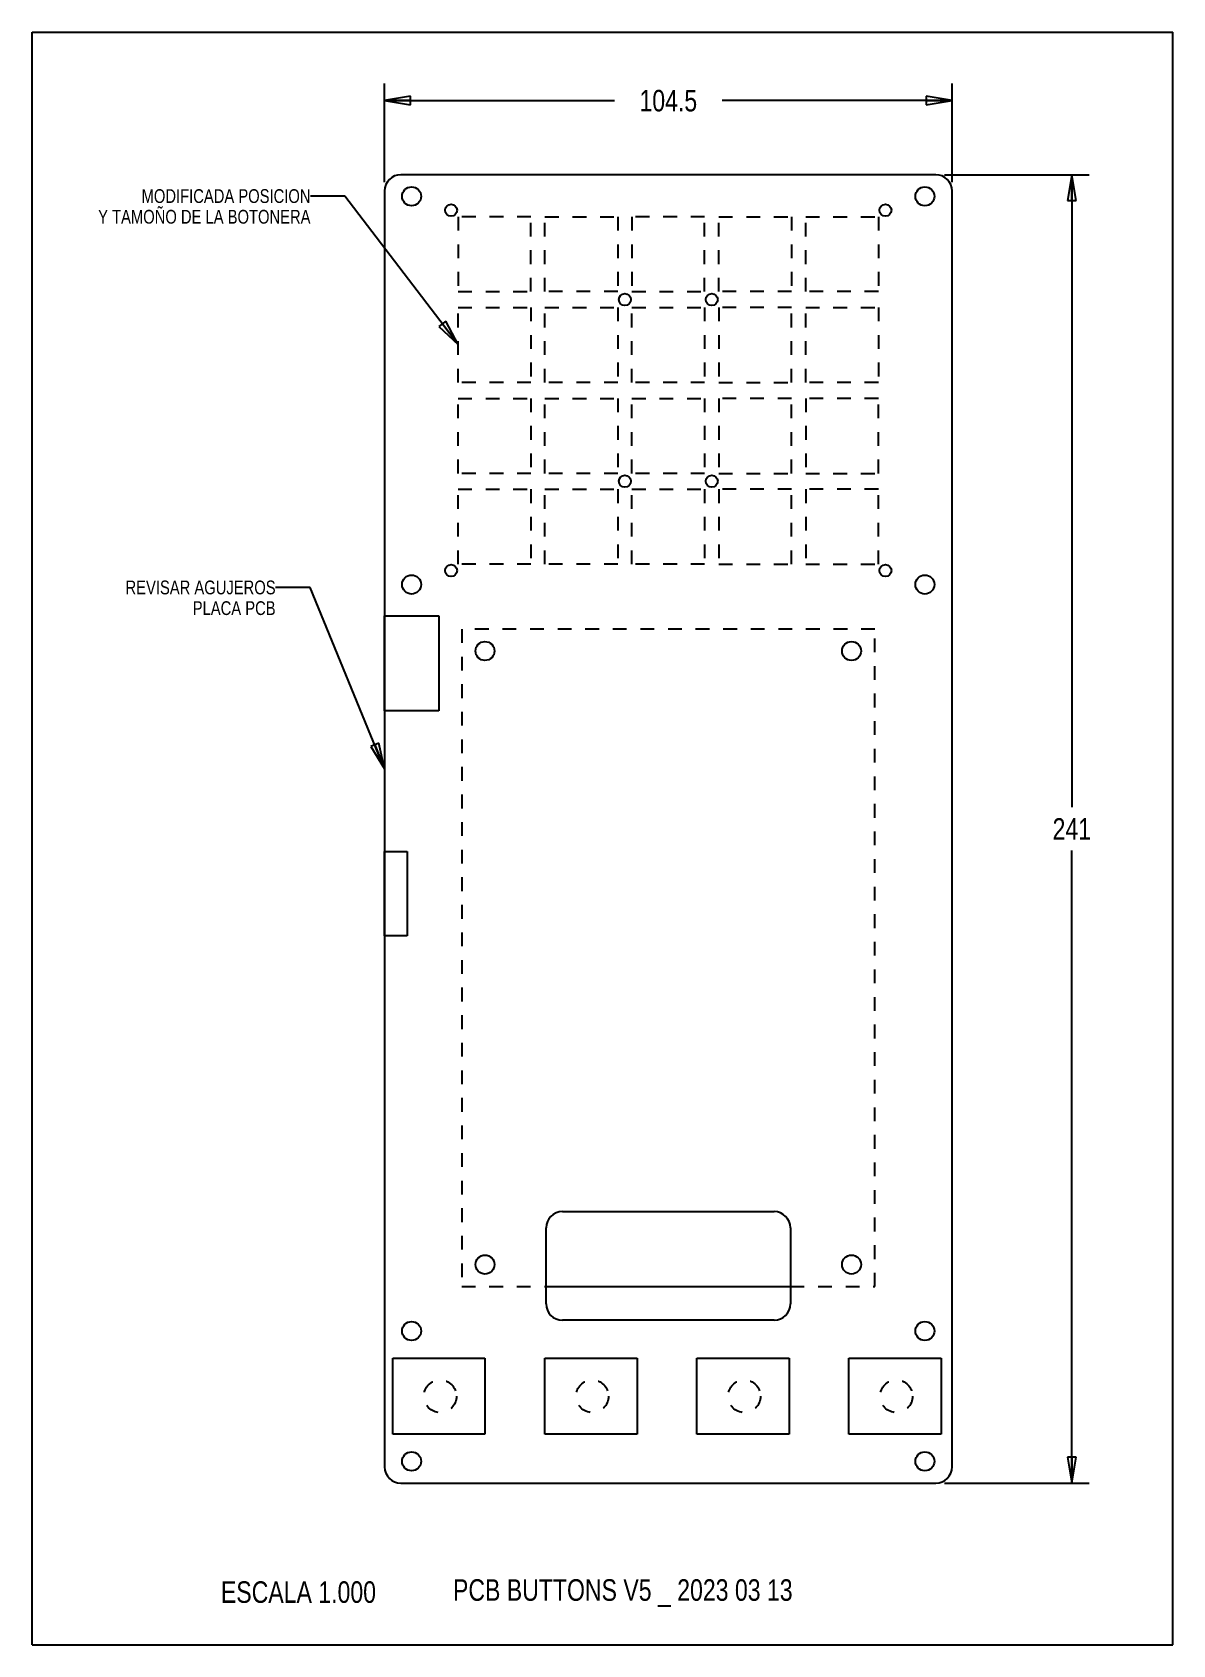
# Model space of a CAD drawing. Header units: inches. Extents: x 0 to 8.3, y 0 to 11.7.
import ezdxf

# ---------------------------------------------------------------- set-up
doc = ezdxf.new("R2010")
doc.units = ezdxf.units.IN
doc.header["$LTSCALE"] = 0.762205
doc.header["$MEASUREMENT"] = 0
doc.linetypes.add('HIDDEN', pattern=[0.2, 0.1, -0.1])
doc.layers.get('0').update_dxf_attribs({"linetype": 'CONTINUOUS'})
doc.layers.add('02___PRT_ALL_AXES', color=7, linetype='CONTINUOUS')
doc.layers.add('03___PRT_ALL_CURVES', color=7, linetype='CONTINUOUS')
doc.styles.get("Standard").update_dxf_attribs({"font": 'txt', "width": 0.8})
doc.dimstyles.new('DIMSTYLE_1', dxfattribs={"dimtxt": 0.15625, "dimasz": 0.1875, "dimexe": 0.125, "dimexo": 0.0625, "dimgap": 0.078125, "dimtad": 0, "dimtih": 1, "dimtoh": 1, "dimzin": 4, "dimdsep": 46, "dimtxsty": 'STANDARD', "dimblk": 'CLOSED', "dimblk1": 'CLOSED', "dimblk2": 'CLOSED', "dimcen": 0.09, "dimadec": 0, "dimazin": 0, "dimtfac": 1, "dimtofl": 0, "dimtmove": 0, "dimatfit": 3, "dimldrblk": 'CLOSED', "dimfxl": 1, "dimtolj": 1, "dimtzin": 4, "dimarcsym": 0})
doc.dimstyles.get("Standard").update_dxf_attribs({"dimtxt": 0.15625, "dimasz": 0.1875, "dimexe": 0.125, "dimexo": 0.0625, "dimgap": 0.09, "dimtad": 0, "dimtih": 1, "dimtoh": 1, "dimzin": 4, "dimdsep": 46, "dimtxsty": 'STANDARD', "dimblk": 'CLOSED', "dimblk1": 'CLOSED', "dimblk2": 'CLOSED', "dimcen": 0.09, "dimadec": 0, "dimazin": 0, "dimtp": 0.01, "dimtm": 0.01, "dimtfac": 1, "dimtofl": 0, "dimtmove": 0, "dimatfit": 3, "dimldrblk": 'CLOSED', "dimfxl": 1, "dimtolj": 1, "dimtzin": 4, "dimarcsym": 0})

# ---------------------------------------------------------------- blocks, each defined once
blk = doc.blocks.new('_CLOSED')
at = {"color": 0, "linetype": 'BYBLOCK'}
for p, q in [((0, 0), (-1, 0.167)), ((-1, 0.167), (-1, -0.167)), ((-1, -0.167), (0, 0)), ((-1, 0), (0, 0))]:
    blk.add_line(p, q, dxfattribs=at)
blk = doc.blocks.new('*D0')
at = {"color": 2, "linetype": 'CONTINUOUS'}
for p, q in [((6.612, 10.66), (7.661, 10.66)), ((7.536, 10.66), (7.536, 6.073)), ((7.536, 1.172), (7.536, 5.76)), ((6.612, 1.172), (7.661, 1.172))]:
    blk.add_line(p, q, dxfattribs=at)
at = {"color": 2, "linetype": 'CONTINUOUS', "xscale": 0.1875, "yscale": 0.1875, "zscale": 0.1875}
for p, rotation in [((7.536, 10.66), 90), ((7.536, 1.172), 270)]:
    blk.add_blockref('_CLOSED', p, dxfattribs=dict(at, rotation=rotation))
at = {"color": 2, "linetype": 'CONTINUOUS', "insert": (7.536, 5.994), "char_height": 0.1562, "width": 0.375, "attachment_point": 2, "line_spacing_factor": 0.9}
blk.add_mtext('241', dxfattribs=at)
blk = doc.blocks.new('*D1')
at = {"color": 2, "linetype": 'CONTINUOUS'}
for p, q in [((2.554, 10.605), (2.554, 11.322)), ((6.668, 10.605), (6.668, 11.322)), ((2.554, 11.197), (4.22, 11.197)), ((6.668, 11.197), (5.001, 11.197))]:
    blk.add_line(p, q, dxfattribs=at)
at = {"color": 2, "linetype": 'CONTINUOUS', "xscale": 0.1875, "yscale": 0.1875, "zscale": 0.1875, "rotation": 180}
blk.add_blockref('_CLOSED', (2.554, 11.197), dxfattribs=at)
at = {"color": 2, "linetype": 'CONTINUOUS', "xscale": 0.1875, "yscale": 0.1875, "zscale": 0.1875}
blk.add_blockref('_CLOSED', (6.668, 11.197), dxfattribs=at)
at = {"color": 2, "linetype": 'CONTINUOUS', "insert": (4.611, 11.275), "char_height": 0.1562, "width": 0.625, "attachment_point": 2, "line_spacing_factor": 0.9}
blk.add_mtext('104.5', dxfattribs=at)

msp = doc.modelspace()

# ---------------------------------------------------------------- linework, layer by layer
at = {"color": 7, "linetype": 'CONTINUOUS'}
for p, q in [((0, 0), (0, 11.693)), ((0, 11.693), (8.268, 11.693)), ((8.268, 0), (8.268, 11.693)), ((6.55, 10.66), (2.672, 10.66)), ((2.554, 10.542), (2.554, 1.29)), ((6.668, 1.29), (6.668, 10.542)), ((3.843, 3.141), (5.378, 3.141)), ((3.725, 2.471), (3.725, 3.023)), ((5.497, 3.023), (5.497, 2.471)), ((5.378, 2.353), (3.843, 2.353)), ((2.672, 1.172), (6.55, 1.172)), ((0, 0), (8.268, 0))]:
    msp.add_line(p, q, dxfattribs=at)
for centre in [(2.75, 10.503), (6.471, 10.503), (2.75, 7.688), (6.471, 7.688), (2.75, 2.275), (6.471, 2.275), (2.75, 1.33), (6.471, 1.33)]:
    msp.add_circle(centre, 0.0689, dxfattribs=at)
for centre, start, end in [((2.672, 10.542), 90, 180), ((6.55, 10.542), 0, 90), ((3.843, 3.023), 90, 180), ((5.378, 3.023), 0, 90), ((3.843, 2.471), 180, 270), ((5.378, 2.471), 270, 360), ((2.672, 1.29), 180, 270), ((6.55, 1.29), 270, 360)]:
    msp.add_arc(centre, 0.118, start, end, dxfattribs=at)
at = {"layer": '02___PRT_ALL_AXES', "color": 7, "linetype": 'CONTINUOUS'}
for centre, radius in [((3.036, 10.402), 0.0433), ((6.185, 10.402), 0.0433), ((4.296, 9.754), 0.0433), ((4.926, 9.754), 0.0433), ((4.296, 8.437), 0.0433), ((4.926, 8.437), 0.0433), ((3.036, 7.789), 0.0433), ((6.185, 7.789), 0.0433), ((3.282, 7.206), 0.0689), ((5.939, 7.206), 0.0689), ((3.282, 2.757), 0.0689), ((5.939, 2.757), 0.0689)]:
    msp.add_circle(centre, radius, dxfattribs=at)
at = {"layer": '03___PRT_ALL_CURVES', "color": 8, "linetype": 'HIDDEN'}
for p, q in [((3.087, 10.355), (3.087, 9.812)), ((3.615, 10.355), (3.087, 10.355)), ((3.615, 9.812), (3.615, 10.355)), ((3.717, 9.812), (3.717, 10.355)), ((3.717, 10.355), (4.245, 10.355)), ((4.245, 10.355), (4.245, 9.812)), ((4.347, 10.355), (4.347, 9.812)), ((4.874, 10.355), (4.347, 10.355)), ((4.874, 9.812), (4.874, 10.355)), ((4.977, 9.812), (4.977, 10.355)), ((4.977, 10.355), (5.504, 10.355)), ((5.504, 10.355), (5.504, 9.812)), ((5.607, 9.812), (5.607, 10.355)), ((5.607, 10.355), (6.134, 10.355)), ((6.134, 10.355), (6.134, 9.812)), ((3.087, 9.812), (3.615, 9.812)), ((4.245, 9.812), (3.717, 9.812)), ((4.347, 9.812), (4.874, 9.812)), ((5.504, 9.812), (4.977, 9.812)), ((6.134, 9.812), (5.607, 9.812)), ((3.087, 9.153), (3.087, 9.697)), ((3.087, 9.697), (3.615, 9.697)), ((3.615, 9.697), (3.615, 9.153)), ((3.717, 9.153), (3.717, 9.697)), ((3.717, 9.697), (4.245, 9.697)), ((4.245, 9.697), (4.245, 9.153)), ((4.347, 9.153), (4.347, 9.697)), ((4.347, 9.697), (4.874, 9.697)), ((4.874, 9.697), (4.874, 9.153)), ((4.977, 9.697), (4.977, 9.153)), ((5.504, 9.697), (4.977, 9.697)), ((5.504, 9.153), (5.504, 9.697)), ((5.607, 9.153), (5.607, 9.697)), ((5.607, 9.697), (6.134, 9.697)), ((6.134, 9.697), (6.134, 9.153)), ((3.615, 9.153), (3.087, 9.153)), ((4.245, 9.153), (3.717, 9.153)), ((4.874, 9.153), (4.347, 9.153)), ((4.977, 9.153), (5.504, 9.153)), ((6.134, 9.153), (5.607, 9.153)), ((3.087, 8.494), (3.087, 9.038)), ((3.087, 9.038), (3.615, 9.038)), ((3.615, 9.038), (3.615, 8.494)), ((3.717, 8.494), (3.717, 9.038)), ((3.717, 9.038), (4.245, 9.038)), ((4.245, 9.038), (4.245, 8.494)), ((4.347, 8.494), (4.347, 9.038)), ((4.347, 9.038), (4.874, 9.038)), ((4.874, 9.038), (4.874, 8.494)), ((4.977, 9.038), (4.977, 8.494)), ((5.504, 9.038), (4.977, 9.038)), ((5.504, 8.494), (5.504, 9.038)), ((5.607, 9.038), (5.607, 8.494)), ((6.134, 9.038), (5.607, 9.038)), ((6.134, 8.494), (6.134, 9.038)), ((3.615, 8.494), (3.087, 8.494)), ((4.245, 8.494), (3.717, 8.494)), ((4.874, 8.494), (4.347, 8.494)), ((4.977, 8.494), (5.504, 8.494)), ((5.607, 8.494), (6.134, 8.494)), ((3.087, 7.836), (3.087, 8.379)), ((3.087, 8.379), (3.615, 8.379)), ((3.615, 8.379), (3.615, 7.836)), ((3.717, 7.836), (3.717, 8.379)), ((3.717, 8.379), (4.245, 8.379)), ((4.245, 8.379), (4.245, 7.836)), ((4.347, 7.836), (4.347, 8.379)), ((4.347, 8.379), (4.874, 8.379)), ((4.874, 8.379), (4.874, 7.836)), ((4.977, 8.379), (4.977, 7.836)), ((5.504, 8.379), (4.977, 8.379)), ((5.504, 7.836), (5.504, 8.379)), ((5.607, 8.379), (5.607, 7.836)), ((6.134, 8.379), (5.607, 8.379)), ((6.134, 7.836), (6.134, 8.379)), ((3.615, 7.836), (3.087, 7.836)), ((4.245, 7.836), (3.717, 7.836)), ((4.874, 7.836), (4.347, 7.836)), ((4.977, 7.836), (5.504, 7.836)), ((5.607, 7.836), (6.134, 7.836)), ((3.113, 7.365), (3.113, 2.597)), ((6.109, 7.365), (3.113, 7.365)), ((6.109, 2.597), (6.109, 7.365)), ((3.113, 2.597), (3.725, 2.597)), ((5.497, 2.597), (6.109, 2.597))]:
    msp.add_line(p, q, dxfattribs=at)
at = {"layer": '03___PRT_ALL_CURVES', "color": 4, "linetype": 'CONTINUOUS'}
for p, q in [((2.554, 6.772), (2.554, 7.462)), ((2.554, 7.462), (2.947, 7.462)), ((2.947, 7.462), (2.947, 6.772)), ((2.947, 6.772), (2.554, 6.772)), ((2.554, 5.141), (2.554, 5.751)), ((2.554, 5.751), (2.719, 5.751)), ((2.719, 5.751), (2.719, 5.141)), ((2.719, 5.141), (2.554, 5.141)), ((3.725, 2.597), (5.497, 2.597)), ((2.613, 2.078), (3.282, 2.078)), ((2.613, 1.527), (2.613, 2.078)), ((3.282, 2.078), (3.282, 1.527)), ((3.715, 2.078), (4.384, 2.078)), ((3.715, 1.527), (3.715, 2.078)), ((4.384, 2.078), (4.384, 1.527)), ((4.817, 2.078), (5.487, 2.078)), ((4.817, 1.527), (4.817, 2.078)), ((5.487, 2.078), (5.487, 1.527)), ((5.92, 2.078), (6.589, 2.078)), ((5.92, 1.527), (5.92, 2.078)), ((6.589, 2.078), (6.589, 1.527)), ((3.282, 1.527), (2.613, 1.527)), ((4.384, 1.527), (3.715, 1.527)), ((5.487, 1.527), (4.817, 1.527)), ((6.589, 1.527), (5.92, 1.527))]:
    msp.add_line(p, q, dxfattribs=at)
at = {"layer": '03___PRT_ALL_CURVES', "color": 8, "linetype": 'HIDDEN'}
for centre in [(2.957, 1.802), (4.06, 1.802), (5.162, 1.802), (6.264, 1.802)]:
    msp.add_circle(centre, 0.118, dxfattribs=at)

# ---------------------------------------------------------------- texts
at = {"color": 2, "linetype": 'CONTINUOUS', "line_spacing_factor": 0.9}
for s, insert, char_height, width, attachment_point in [('MODIFICADA POSICION \\PY TAMOÑO DE LA BOTONERA', (2.017, 10.555), 0.1, 1.84, 3), ('REVISAR AGUJEROS\\PPLACA PCB ', (1.764, 7.717), 0.1, 1.28, 3), ('PCB BUTTONS V5 _ 2023 03 13', (3.05, 0.475), 0.15625, 3.375, 1), ('ESCALA 1.000', (2.492, 0.46), 0.15625, 1.5, 3)]:
    msp.add_mtext(s, dxfattribs=dict(at, insert=insert, char_height=char_height, width=width, attachment_point=attachment_point))

# ---------------------------------------------------------------- dimensions: what is measured, and where the dimension line sits
at = {"color": 2, "linetype": 'CONTINUOUS'}
for base, p1, p2, angle, picture, middle in [((2.554, 11.197), (6.668, 10.542), (2.554, 10.542), 180, '*D1', (4.611, 11.197)), ((7.536, 1.172), (6.55, 10.66), (6.55, 1.172), 270, '*D0', (7.536, 5.916))]:
    dim = msp.add_linear_dim(base=base, p1=p1, p2=p2, angle=angle, dimstyle='DIMSTYLE_1', dxfattribs=at)
    dim.commit()
    dim.dimension.update_dxf_attribs({"geometry": picture, "text_midpoint": middle, "dimtype": 160})

# ---------------------------------------------------------------- leaders
for points in [[(3.087, 9.429), (2.267, 10.505), (2.017, 10.505)], [(2.554, 6.352), (2.014, 7.667), (1.764, 7.667)]]:
    msp.add_leader(points, dimstyle='STANDARD', override={"dimtad": 0}, dxfattribs=at)

doc.saveas('drawing.dxf')
